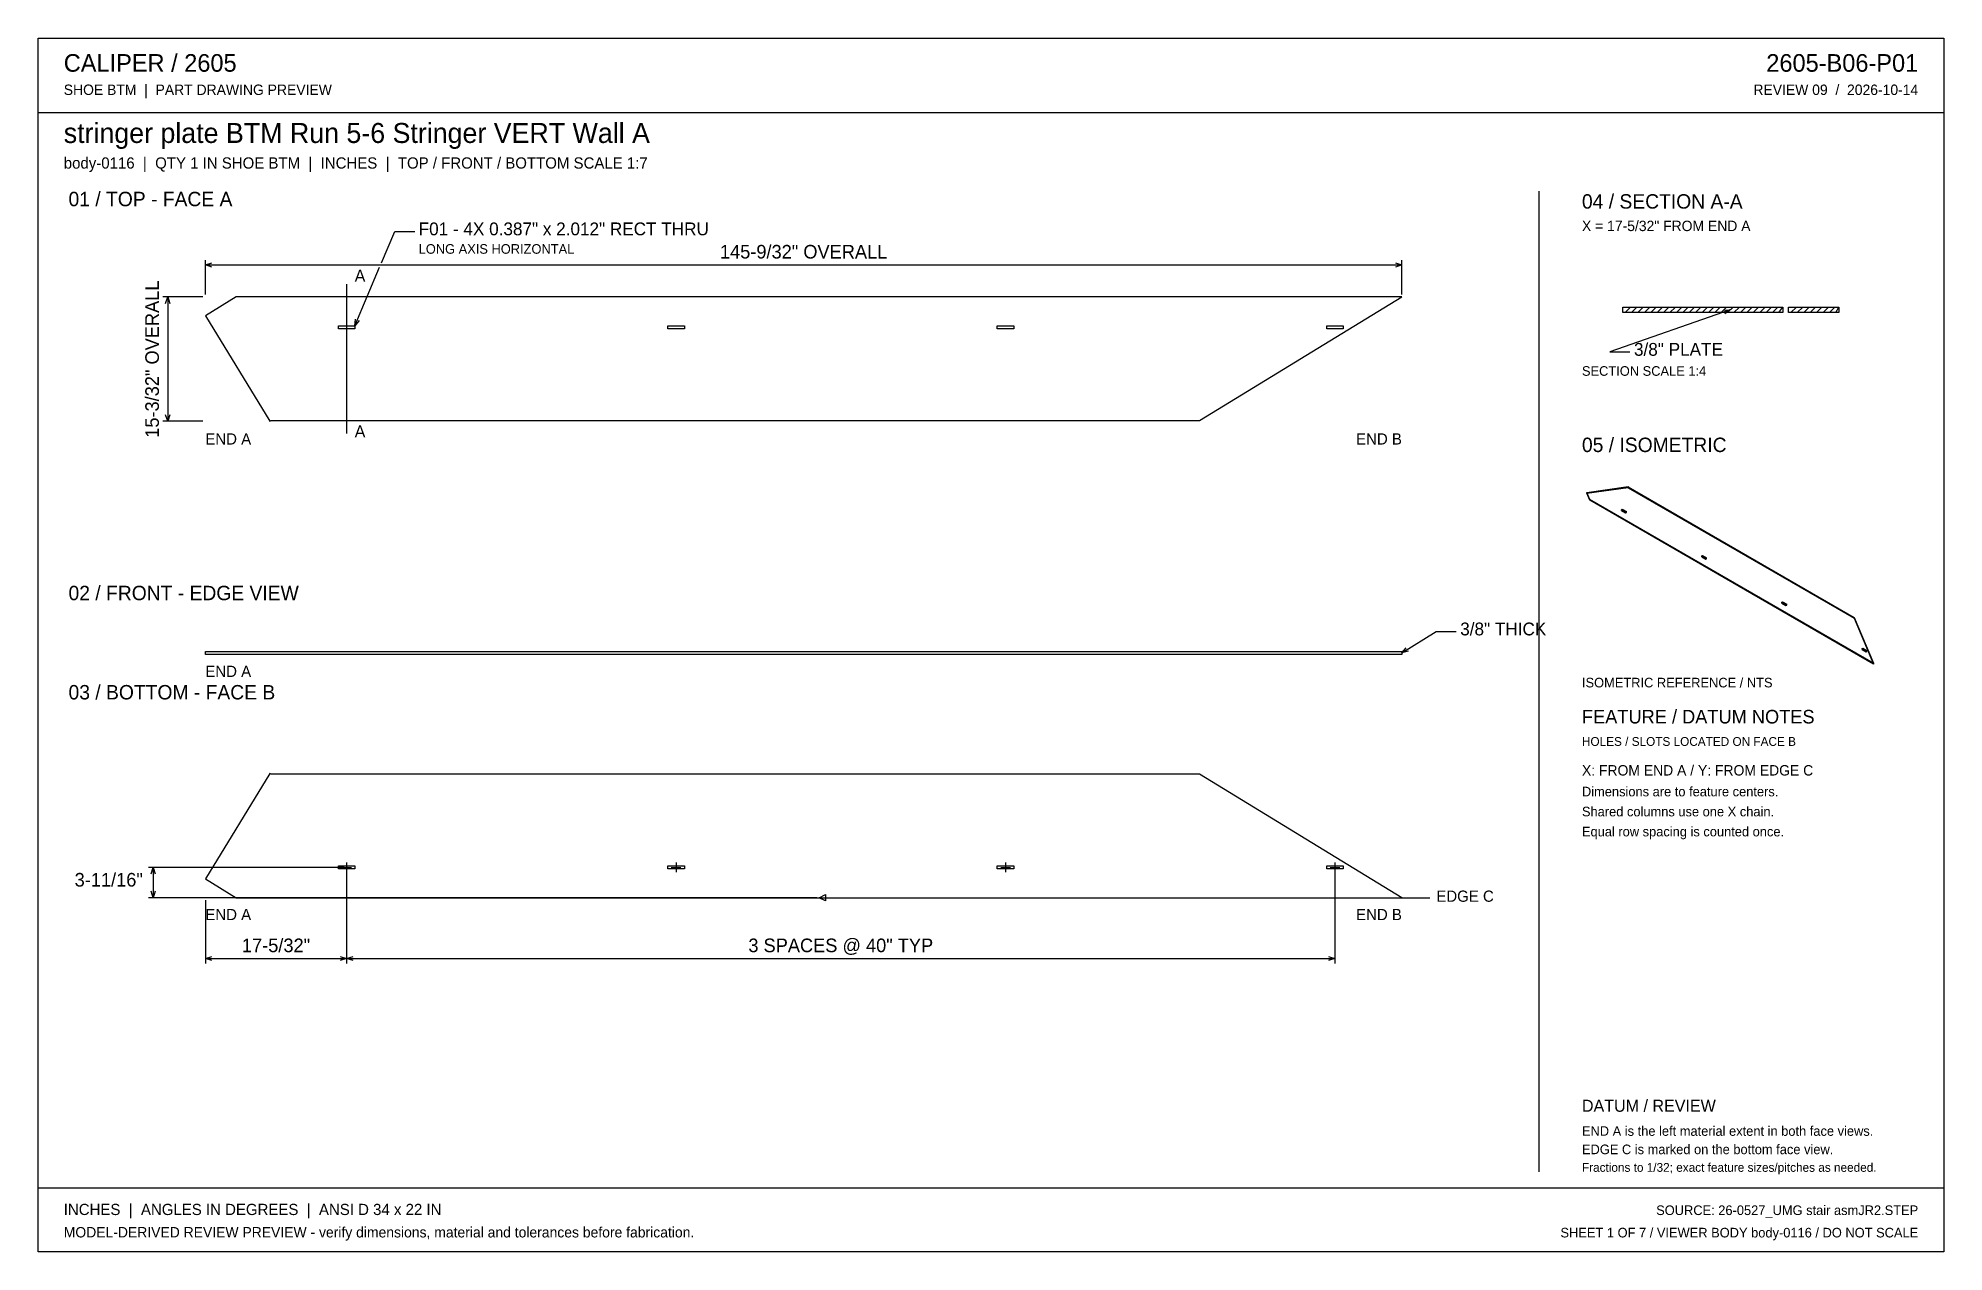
# Model space of a CAD drawing. Header units: inches. Extents: x 3 to 235, y 3 to 151.
import ezdxf
from ezdxf.enums import TextEntityAlignment as Align

# ---------------------------------------------------------------- set-up
doc = ezdxf.new("R2010")
doc.units = ezdxf.units.IN
doc.header["$MEASUREMENT"] = 0

msp = doc.modelspace()

# ---------------------------------------------------------------- linework, layer by layer
at = {"layer": 'ANNOTATION'}
for p, q in [((44.99, 123.42), (46.6, 127.23)), ((46.6, 127.23), (49.03, 127.23)), ((23.61, 119.55), (23.61, 123.73)), ((23.61, 123.15), (24.39, 123.39)), ((23.61, 123.15), (168.89, 123.15)), ((24.39, 122.9), (23.61, 123.15)), ((41.77, 115.77), (44.77, 122.88)), ((168.11, 123.39), (168.89, 123.15)), ((168.89, 123.15), (168.11, 122.9)), ((168.89, 119.55), (168.89, 123.73)), ((40.76, 120.81), (40.76, 102.7)), ((23.32, 119.26), (18.45, 119.26)), ((18.79, 118.48), (19.04, 119.26)), ((19.04, 119.26), (19.04, 104.16)), ((19.04, 119.26), (19.28, 118.48)), ((41.77, 115.77), (41.85, 116.58)), ((42.3, 116.39), (41.77, 115.77)), ((208.74, 117.7), (194.15, 112.61)), ((207.92, 117.67), (208.74, 117.7)), ((208.74, 117.7), (208.08, 117.21)), ((194.15, 112.61), (196.58, 112.61)), ((23.32, 104.16), (18.45, 104.16)), ((19.04, 104.16), (18.79, 104.94)), ((19.28, 104.94), (19.04, 104.16)), ((168.89, 76.03), (173.06, 78.65)), ((168.89, 76.03), (169.42, 76.65)), ((173.06, 78.65), (175.49, 78.65)), ((169.68, 76.24), (168.89, 76.03)), ((40.47, 50), (16.7, 50)), ((17.04, 49.22), (17.29, 50)), ((17.29, 50), (17.29, 46.31)), ((17.29, 50), (17.53, 49.22)), ((40.18, 50), (41.35, 50)), ((40.76, 50.58), (40.76, 49.41)), ((40.76, 49.71), (40.76, 38.34)), ((40.76, 49.71), (40.76, 38.34)), ((80.18, 50), (81.35, 50)), ((80.76, 50.58), (80.76, 49.41)), ((120.18, 50), (121.35, 50)), ((120.76, 50.58), (120.76, 49.41)), ((160.18, 50), (161.35, 50)), ((160.76, 50.58), (160.76, 49.41)), ((160.76, 49.71), (160.76, 38.34)), ((97.84, 46.31), (16.7, 46.31)), ((17.29, 46.31), (17.04, 47.09)), ((17.53, 47.09), (17.29, 46.31)), ((98.13, 46.31), (98.91, 46.7)), ((98.13, 46.31), (172.3, 46.31)), ((98.91, 45.92), (98.13, 46.31)), ((98.91, 46.7), (98.91, 45.92)), ((23.61, 46.02), (23.61, 38.34)), ((23.61, 38.92), (24.39, 39.16)), ((23.61, 38.92), (40.76, 38.92)), ((24.39, 38.68), (23.61, 38.92)), ((39.99, 39.16), (40.76, 38.92)), ((40.76, 38.92), (39.99, 38.68)), ((40.76, 38.92), (41.54, 39.16)), ((40.76, 38.92), (160.76, 38.92)), ((41.54, 38.68), (40.76, 38.92)), ((159.99, 39.16), (160.76, 38.92)), ((160.76, 38.92), (159.99, 38.68))]:
    msp.add_line(p, q, dxfattribs=at)
at = {"layer": 'OUTLINE'}
for p, q in [((3.31, 150.69), (234.69, 150.69)), ((3.31, 3.31), (3.31, 150.69)), ((234.69, 150.69), (234.69, 3.31)), ((3.31, 141.65), (234.69, 141.65)), ((185.5, 132.12), (185.5, 13.03)), ((27.37, 119.26), (23.61, 116.96)), ((168.89, 119.26), (27.37, 119.26)), ((144.32, 104.26), (168.89, 119.26)), ((195.7, 118.03), (215.16, 118.03)), ((195.7, 117.37), (195.7, 118.03)), ((195.99, 117.37), (196.65, 118.03)), ((196.77, 117.37), (197.43, 118.03)), ((197.55, 117.37), (198.2, 118.03)), ((198.33, 117.37), (198.98, 118.03)), ((199.1, 117.37), (199.76, 118.03)), ((199.88, 117.37), (200.54, 118.03)), ((200.66, 117.37), (201.31, 118.03)), ((201.44, 117.37), (202.09, 118.03)), ((202.21, 117.37), (202.87, 118.03)), ((202.99, 117.37), (203.65, 118.03)), ((203.77, 117.37), (204.43, 118.03)), ((204.55, 117.37), (205.2, 118.03)), ((205.33, 117.37), (205.98, 118.03)), ((206.1, 117.37), (206.76, 118.03)), ((206.88, 117.37), (207.54, 118.03)), ((207.66, 117.37), (208.31, 118.03)), ((208.44, 117.37), (209.09, 118.03)), ((209.21, 117.37), (209.87, 118.03)), ((209.99, 117.37), (210.65, 118.03)), ((210.77, 117.37), (211.43, 118.03)), ((211.55, 117.37), (212.2, 118.03)), ((212.33, 117.37), (212.98, 118.03)), ((213.1, 117.37), (213.76, 118.03)), ((213.88, 117.37), (214.54, 118.03)), ((214.66, 117.37), (215.16, 118.03)), ((215.16, 118.03), (215.16, 117.37)), ((215.84, 118.03), (221.95, 118.03)), ((215.84, 117.37), (215.84, 118.03)), ((216.13, 117.37), (216.78, 118.03)), ((216.9, 117.37), (217.56, 118.03)), ((217.68, 117.37), (218.34, 118.03)), ((218.46, 117.37), (219.12, 118.03)), ((219.24, 117.37), (219.89, 118.03)), ((220.02, 117.37), (220.67, 118.03)), ((220.79, 117.37), (221.45, 118.03)), ((221.57, 117.37), (221.95, 118.03)), ((221.95, 118.03), (221.95, 117.37)), ((23.61, 116.96), (31.42, 104.16)), ((39.76, 115.38), (39.76, 115.77)), ((39.76, 115.77), (41.77, 115.77)), ((41.77, 115.77), (41.77, 115.38)), ((79.76, 115.38), (79.76, 115.77)), ((79.76, 115.77), (81.77, 115.77)), ((81.77, 115.77), (81.77, 115.38)), ((119.76, 115.38), (119.76, 115.77)), ((119.76, 115.77), (121.77, 115.77)), ((121.77, 115.77), (121.77, 115.38)), ((159.76, 115.38), (159.76, 115.77)), ((159.76, 115.77), (161.77, 115.77)), ((161.77, 115.77), (161.77, 115.38)), ((215.16, 117.37), (195.7, 117.37)), ((221.95, 117.37), (215.84, 117.37)), ((41.77, 115.38), (39.76, 115.38)), ((81.77, 115.38), (79.76, 115.38)), ((121.77, 115.38), (119.76, 115.38)), ((161.77, 115.38), (159.76, 115.38)), ((31.42, 104.16), (31.59, 104.26)), ((31.59, 104.26), (144.32, 104.26)), ((191.33, 95.53), (196.35, 96.23)), ((191.33, 95.43), (196.35, 96.13)), ((191.33, 95.53), (191.33, 95.43)), ((191.69, 94.68), (191.33, 95.53)), ((191.69, 94.57), (191.33, 95.43)), ((196.35, 96.23), (196.37, 96.19)), ((196.35, 96.23), (196.35, 96.13)), ((196.35, 96.13), (196.37, 96.09)), ((196.37, 96.19), (223.81, 80.35)), ((196.37, 96.19), (196.37, 96.09)), ((196.37, 96.09), (223.81, 80.25)), ((191.69, 94.68), (191.69, 94.57)), ((226.14, 74.79), (191.69, 94.68)), ((226.14, 74.68), (191.69, 94.57)), ((195.56, 93.43), (195.65, 93.48)), ((195.56, 93.32), (195.56, 93.43)), ((195.56, 93.43), (196.05, 93.15)), ((195.56, 93.32), (195.65, 93.38)), ((195.56, 93.32), (196.05, 93.04)), ((195.65, 93.48), (196.14, 93.2)), ((195.65, 93.38), (195.65, 93.48)), ((195.65, 93.38), (196.14, 93.1)), ((196.05, 93.15), (196.14, 93.2)), ((196.05, 93.04), (196.05, 93.15)), ((196.05, 93.04), (196.14, 93.1)), ((196.14, 93.1), (196.14, 93.2)), ((205.29, 87.81), (205.39, 87.86)), ((205.29, 87.7), (205.29, 87.81)), ((205.29, 87.81), (205.78, 87.52)), ((205.29, 87.7), (205.39, 87.76)), ((205.29, 87.7), (205.78, 87.42)), ((205.39, 87.86), (205.88, 87.58)), ((205.39, 87.76), (205.39, 87.86)), ((205.39, 87.76), (205.88, 87.47)), ((205.78, 87.52), (205.88, 87.58)), ((205.78, 87.42), (205.78, 87.52)), ((205.78, 87.42), (205.88, 87.47)), ((205.88, 87.47), (205.88, 87.58)), ((215.03, 82.19), (215.12, 82.24)), ((215.03, 82.19), (215.52, 81.9)), ((215.03, 82.08), (215.03, 82.19)), ((215.03, 82.08), (215.12, 82.14)), ((215.03, 82.08), (215.52, 81.8)), ((215.12, 82.14), (215.12, 82.24)), ((215.12, 82.24), (215.61, 81.96)), ((215.12, 82.14), (215.61, 81.85)), ((215.52, 81.9), (215.61, 81.96)), ((215.52, 81.8), (215.52, 81.9)), ((215.52, 81.8), (215.61, 81.85)), ((215.61, 81.85), (215.61, 81.96)), ((223.81, 80.25), (223.81, 80.35)), ((223.81, 80.35), (226.14, 74.79)), ((223.81, 80.25), (226.14, 74.68)), ((224.77, 76.56), (224.86, 76.62)), ((224.77, 76.56), (225.26, 76.28)), ((224.77, 76.46), (224.77, 76.56)), ((224.77, 76.46), (224.86, 76.51)), ((224.77, 76.46), (225.26, 76.18)), ((224.86, 76.62), (225.35, 76.34)), ((224.86, 76.51), (224.86, 76.62)), ((224.86, 76.51), (225.35, 76.23)), ((23.61, 76.22), (168.89, 76.22)), ((23.61, 75.85), (23.61, 76.22)), ((168.89, 75.85), (23.61, 75.85)), ((168.89, 76.22), (168.89, 75.85)), ((225.26, 76.28), (225.35, 76.34)), ((225.26, 76.18), (225.26, 76.28)), ((225.26, 76.18), (225.35, 76.23)), ((225.35, 76.23), (225.35, 76.34)), ((226.14, 74.79), (226.14, 74.68)), ((31.42, 61.41), (23.61, 48.61)), ((31.59, 61.31), (31.42, 61.41)), ((144.32, 61.31), (31.59, 61.31)), ((168.89, 46.31), (144.32, 61.31)), ((23.61, 48.61), (27.37, 46.31)), ((39.76, 49.8), (39.76, 50.19)), ((39.76, 50.19), (41.77, 50.19)), ((41.77, 49.8), (39.76, 49.8)), ((41.77, 50.19), (41.77, 49.8)), ((79.76, 49.8), (79.76, 50.19)), ((79.76, 50.19), (81.77, 50.19)), ((81.77, 49.8), (79.76, 49.8)), ((81.77, 50.19), (81.77, 49.8)), ((119.76, 49.8), (119.76, 50.19)), ((119.76, 50.19), (121.77, 50.19)), ((121.77, 49.8), (119.76, 49.8)), ((121.77, 50.19), (121.77, 49.8)), ((159.76, 49.8), (159.76, 50.19)), ((159.76, 50.19), (161.77, 50.19)), ((161.77, 49.8), (159.76, 49.8)), ((161.77, 50.19), (161.77, 49.8)), ((27.37, 46.31), (168.89, 46.31)), ((3.31, 11.08), (234.69, 11.08)), ((234.69, 3.31), (3.31, 3.31))]:
    msp.add_line(p, q, dxfattribs=at)

# ---------------------------------------------------------------- texts
at = {"layer": 'ANNOTATION'}
for s, height, p in [('CALIPER / 2605', 2.1389, (6.42, 146.61)), ('SHOE BTM  |  PART DRAWING PREVIEW', 1.2639, (6.42, 143.79)), ('stringer plate BTM Run 5-6 Stringer VERT Wall A', 2.4306, (6.42, 137.96)), ('body-0116  |  QTY 1 IN SHOE BTM  |  INCHES  |  TOP / FRONT / BOTTOM SCALE 1:7', 1.3611, (6.42, 134.85)), ('01 / TOP - FACE A', 1.75, (7, 130.28)), ('04 / SECTION A-A', 1.75, (190.75, 129.99)), ('F01 - 4X 0.387" x 2.012" RECT THRU', 1.5556, (49.51, 126.75)), ('X = 17-5/32" FROM END A', 1.2639, (190.75, 127.26)), ('LONG AXIS HORIZONTAL', 1.1667, (49.51, 124.51)), ('A', 1.46, (41.74, 121.11)), ('3/8" PLATE', 1.556, (197.07, 112.12)), ('SECTION SCALE 1:4', 1.1667, (190.75, 109.69)), ('END A', 1.361, (23.61, 101.34)), ('A', 1.46, (41.74, 102.21)), ('05 / ISOMETRIC', 1.75, (190.75, 100.43)), ('02 / FRONT - EDGE VIEW', 1.75, (7, 82.44)), ('3/8" THICK', 1.556, (175.97, 78.17)), ('END A', 1.361, (23.61, 73.12)), ('03 / BOTTOM - FACE B', 1.75, (7, 70.39)), ('ISOMETRIC REFERENCE / NTS', 1.1667, (190.75, 71.85)), ('FEATURE / DATUM NOTES', 1.6528, (190.75, 67.47)), ('HOLES / SLOTS LOCATED ON FACE B', 1.0694, (190.75, 64.75)), ('X: FROM END A / Y: FROM EDGE C', 1.2639, (190.75, 61.15)), ('Dimensions are to feature centers.', 1.1667, (190.75, 58.62)), ('Shared columns use one X chain.', 1.1667, (190.75, 56.19)), ('Equal row spacing is counted once.', 1.1667, (190.75, 53.76)), ('EDGE C', 1.361, (173.07, 45.82)), ('END A', 1.361, (23.61, 43.59)), ('DATUM / REVIEW', 1.4583, (190.75, 20.32)), ('END A is the left material extent in both face views.', 1.1667, (190.75, 17.4)), ('EDGE C is marked on the bottom face view.', 1.1667, (190.75, 15.17)), ('Fractions to 1/32; exact feature sizes/pitches as needed.', 1.0694, (190.75, 13.03)), ('INCHES  |  ANGLES IN DEGREES  |  ANSI D 34 x 22 IN', 1.3611, (6.42, 7.78)), ('MODEL-DERIVED REVIEW PREVIEW - verify dimensions, material and tolerances before fabrication.', 1.2639, (6.42, 5.06))]:
    msp.add_text(s, height=height, dxfattribs=at).set_placement(p)
for s, height, p in [('2605-B06-P01', 2.1389, (231.58, 146.61)), ('REVIEW 09  /  2026-10-14', 1.2639, (231.58, 143.79)), ('END B', 1.361, (168.89, 101.34)), ('3-11/16"', 1.653, (16.02, 47.67)), ('END B', 1.361, (168.89, 43.59)), ('SOURCE: 26-0527_UMG stair asmJR2.STEP', 1.1667, (231.58, 7.78)), ('SHEET 1 OF 7 / VIEWER BODY body-0116 / DO NOT SCALE', 1.1667, (231.58, 5.06))]:
    msp.add_text(s, height=height, dxfattribs=at).set_placement(p, align=Align.RIGHT)
for s, height, p in [('145-9/32" OVERALL', 1.6528, (96.25, 123.93)), ('17-5/32"', 1.653, (32.19, 39.7)), ('3 SPACES @ 40" TYP', 1.6528, (100.76, 39.7))]:
    msp.add_text(s, height=height, dxfattribs=at).set_placement(p, align=Align.CENTER)
msp.add_text('15-3/32" OVERALL', height=1.6528, rotation=90, dxfattribs=at).set_placement((17.97, 111.71), align=Align.CENTER)

doc.saveas('drawing.dxf')
